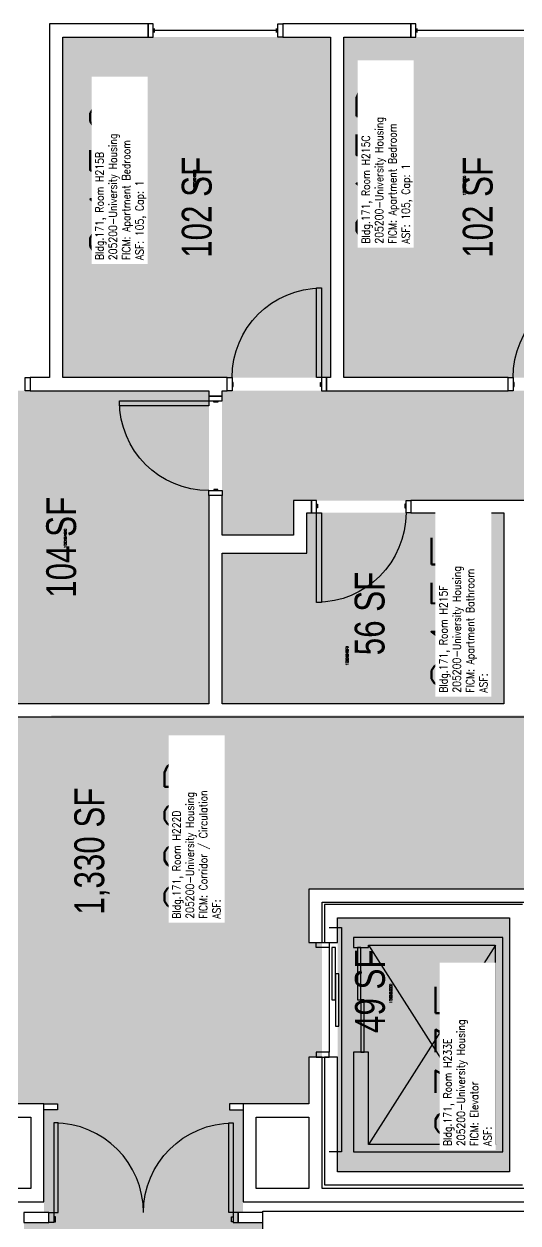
# Model space of a CAD drawing. Header units: inches. Extents: x -105 to 3698, y -798 to 1624.
# Drawn here: x 1365.2 to 1563.6, y 1142.6 to 1624 of the extents above; entities that cross this region are included whole.
import ezdxf
from ezdxf.enums import TextEntityAlignment as Align

# ---------------------------------------------------------------- set-up
doc = ezdxf.new("R2010")
doc.units = ezdxf.units.IN
doc.header["$LTSCALE"] = 96
doc.header["$MEASUREMENT"] = 0
for name, color, linetype in [('A-DOOR', 2, 'Continuous'), ('A-GLAZ', 1, 'Continuous'), ('A-IDEN-RNUM', 7, 'Continuous'), ('A-IDEN-SNUM', 4, 'Continuous'), ('A-IDEN-VNUM', 4, 'Continuous'), ('A-WALL', 5, 'Continuous'), ('AREA-TEXT', 3, 'Continuous'), ('Rooms-Category-Color', 7, 'Continuous'), ('Rooms-College-Color', 7, 'Continuous'), ('Rooms-Department-Color', 7, 'Continuous'), ('Rooms-Division-Color', 7, 'Continuous'), ('Rooms-Information', 7, 'Continuous')]:
    doc.layers.add(name, color=color, linetype=linetype)
doc.styles.add('AREA', font='arial.ttf', dxfattribs={"width": 0.75, "height": 12})
doc.styles.add('ROOMSNUMBER', font='txt.shx', dxfattribs={"height": 0.03})
doc.styles.add('ROOMVNUMBER', font='simplex.shx', dxfattribs={"width": 0.85})

msp = doc.modelspace()

# ---------------------------------------------------------------- hatches: boundary and pattern name
at = {"layer": 'Rooms-Category-Color', "true_color": 0x728ef3}
for points in [[(1488.375000077877, 1618.748758465614), (1380.750000077877, 1618.748758465703), (1380.750000077738, 1481.998758465695), (1488.387992156884, 1482.011750544737), (1488.387992156997, 1618.307418077299)], [(1493.625000077877, 1618.748758465575), (1601.250000077877, 1618.748758465488), (1601.262949135477, 1482.011707523215), (1493.625000077738, 1481.998758465583), (1493.637992156997, 1618.307418077296)], [(1444.750000949006, 1476.750000000006), (1719.750000949005, 1476.750000000001), (1719.750000949007, 1597.750000000007), (1855.250000949008, 1597.750000000013), (1855.250000949012, 1481.124999999999), (1771.106722143055, 1481.124999999995), (1771.106722143053, 1376.000000000006), (1709.981722143053, 1376.000000000007), (1709.981722143053, 1384.950357142137), (1704.731722143053, 1384.950357142137), (1704.731722143053, 1376.000000000007), (1683.532608964362, 1376.000000000008), (1683.532608964364, 1425.374999999996), (1704.731722143054, 1425.374999999995), (1704.731722143053, 1418.950357142137), (1709.981722143053, 1418.950357142136), (1709.981722143054, 1432.624999999995), (1678.282608964362, 1432.625000000001), (1678.282608964362, 1418.750000000015), (1649.532608964362, 1418.750000000015), (1649.532608964362, 1432.624999999996), (1473.500000949005, 1432.625), (1473.500000949005, 1418.750000000019), (1444.750000949005, 1418.750000000019)], [(1320.762946718404, 1350.998758465771), (1320.750000077735, 1476.74875846576), (1439.500000077733, 1476.748758465638), (1439.500000077606, 1350.998758465653)], [(1478.763354863522, 1427.748758465593), (1557.891304085361, 1427.748758465513), (1557.891304085284, 1350.998758465531), (1444.762898066067, 1350.998758465646), (1444.750000077665, 1411.498758465646), (1478.750000077666, 1411.498758465612)]]:
    msp.add_hatch(color=171, dxfattribs=at).paths.add_polyline_path(points)
at = {"layer": 'Rooms-Category-Color', "true_color": 0xadadad}
for points in [[(2434.81373630032, 1302.046848191524), (2431.278202275126, 1305.582381595456), (2404.374999074203, 1332.485580068973), (2404.374999074203, 1345.737053359112), (2041.217392062678, 1345.737053359112), (2041.217392062678, 1370.737053359106), (1958.893278883987, 1370.737053359106), (1958.893278883987, 1345.737053359106), (1868.874976931919, 1345.738304646262), (1868.874976939119, 1341.488304646251), (1864.874976939119, 1341.488304639474), (1864.874976939119, 1343.178987136804), (1824.874976942507, 1343.178987136804), (1824.874976942507, 1337.988304646249), (1816.874976942507, 1337.988304646249), (1816.874976942507, 1346.361953919663), (1715.125000078004, 1346.361953919663), (1715.125000078004, 1362.361439536729), (1654.125000078005, 1362.361262502227), (1654.125000078004, 1346.361531278237), (1376.125000078005, 1346.360811824332), (1376.125000078005, 1345.748758465247), (1260.125000078005, 1345.748758465247), (1260.125000078005, 1346.360814858128), (780.3750000779901, 1346.360814858137), (780.3750000779901, 1341.48581182433), (776.3750000779901, 1341.48581182433), (776.3750000779901, 1342.945212269564), (736.3774213659426, 1342.945212269564), (736.3774213659426, 1337.985811824328), (728.3774213659426, 1337.985811824328), (728.3774213659435, 1345.735811824329), (673.3567212720382, 1345.735811824326), (673.3567212720382, 1370.735811824326), (591.0326080933473, 1370.735811824326), (591.0326080933473, 1345.735811824333), (233.3028402272348, 1345.735811824333), (233.5000000779919, 1285.735811824331), (632.9673939197592, 1285.735811824331), (632.9673939197592, 1237.737053359116), (767.9999999253714, 1237.737053359116), (776.3750000779864, 1237.737053359116), (776.3750000779864, 1265.48581182433), (780.3750000779874, 1265.48581182433), (780.3750000779874, 1263.735811824328), (820.3750000779874, 1263.735811824328), (820.3750000779874, 1268.985811824328), (828.3750000779874, 1268.985811824328), (828.3750000779883, 1237.737053359108), (939.7173939197592, 1237.737053359108), (939.7173939197592, 1276.655886053076), (1347.188858093282, 1276.655886053079), (1347.188858093286, 1190.362053359098), (1378.688858093282, 1190.362053359098), (1378.688858093282, 1187.987053359117), (1373.18885809329, 1187.987053359117), (1373.18885809329, 1151.1120533591), (1373.18885809329, 1146.737053359118), (1375.188858093282, 1146.737053359118), (1375.188858093282, 1142.737053359118), (1451.188858093282, 1142.737053359118), (1451.188858093282, 1146.737053359118), (1453.111330882489, 1146.737053359118), (1453.188858093285, 1151.112053345978), (1453.188858093285, 1187.987053359117), (1447.688858093294, 1187.987053359117), (1447.688858093295, 1190.362053359098), (1479.648243440386, 1190.362053359098), (1479.648241545197, 1209.155885692178), (1484.898241545197, 1209.155886221593), (1484.898236906511, 1255.155886053076), (1479.648244520119, 1255.15588622549), (1479.648244520119, 1276.655886053075), (1571.648326620269, 1276.655886053076), (1571.648319224949, 1261.237056587438), (1860.500011187835, 1261.237055404028), (1864.874977075072, 1261.237055386104), (1864.874977067871, 1265.488304639474), (1868.874977067871, 1265.488304646251), (1868.874977070835, 1263.73830464625), (1908.874976931916, 1263.73830464625), (1908.874976931916, 1268.98830464625), (1916.874976931916, 1268.98830464625), (1916.8749769326, 1260.612053418863), (2047.491843762278, 1260.612053861896), (2133.47690091444, 1260.624946656361), (2169.47690091444, 1260.624946828533), (2348.969362678649, 1260.612001225319), (2386.307820846551, 1260.612001193601), (2392.387329429123, 1259.620441320329)], [(1560.148283183039, 1163.155886053076), (1491.148286979788, 1163.155886053076), (1491.148286979788, 1265.155886053076), (1560.148283183039, 1265.155886053076)], [(1461.188858093285, 1142.737053359118), (1365.188858093289, 1142.737053359118), (1365.188858093294, 1052.718774553149), (1340.188858093294, 1052.718774553149), (1340.188858093295, 970.3946613744579), (1365.188858093286, 970.3946613744581), (1365.188858093287, 602.9870533590997), (1461.188858093285, 602.9870533591475), (1461.188858093286, 970.3946613744586), (1486.188858093279, 970.3946613744583), (1486.188858093279, 1052.718774553149), (1461.18885809328, 1052.718774553149)]]:
    msp.add_hatch(color=253, dxfattribs=at).paths.add_polyline_path(points)
at = {"layer": 'Rooms-College-Color', "true_color": 0xadadad}
for points in [[(1488.375000077877, 1618.748758465614), (1380.750000077877, 1618.748758465703), (1380.750000077738, 1481.998758465695), (1488.387992156884, 1482.011750544737), (1488.387992156997, 1618.307418077299)], [(1493.625000077877, 1618.748758465575), (1601.250000077877, 1618.748758465488), (1601.262949135477, 1482.011707523215), (1493.625000077738, 1481.998758465583), (1493.637992156997, 1618.307418077296)], [(1444.750000949006, 1476.750000000006), (1719.750000949005, 1476.750000000001), (1719.750000949007, 1597.750000000007), (1855.250000949008, 1597.750000000013), (1855.250000949012, 1481.124999999999), (1771.106722143055, 1481.124999999995), (1771.106722143053, 1376.000000000006), (1709.981722143053, 1376.000000000007), (1709.981722143053, 1384.950357142137), (1704.731722143053, 1384.950357142137), (1704.731722143053, 1376.000000000007), (1683.532608964362, 1376.000000000008), (1683.532608964364, 1425.374999999996), (1704.731722143054, 1425.374999999995), (1704.731722143053, 1418.950357142137), (1709.981722143053, 1418.950357142136), (1709.981722143054, 1432.624999999995), (1678.282608964362, 1432.625000000001), (1678.282608964362, 1418.750000000015), (1649.532608964362, 1418.750000000015), (1649.532608964362, 1432.624999999996), (1473.500000949005, 1432.625), (1473.500000949005, 1418.750000000019), (1444.750000949005, 1418.750000000019)], [(1320.762946718404, 1350.998758465771), (1320.750000077735, 1476.74875846576), (1439.500000077733, 1476.748758465638), (1439.500000077606, 1350.998758465653)], [(1478.763354863522, 1427.748758465593), (1557.891304085361, 1427.748758465513), (1557.891304085284, 1350.998758465531), (1444.762898066067, 1350.998758465646), (1444.750000077665, 1411.498758465646), (1478.750000077666, 1411.498758465612)], [(2434.81373630032, 1302.046848191524), (2431.278202275126, 1305.582381595456), (2404.374999074203, 1332.485580068973), (2404.374999074203, 1345.737053359112), (2041.217392062678, 1345.737053359112), (2041.217392062678, 1370.737053359106), (1958.893278883987, 1370.737053359106), (1958.893278883987, 1345.737053359106), (1868.874976931919, 1345.738304646262), (1868.874976939119, 1341.488304646251), (1864.874976939119, 1341.488304639474), (1864.874976939119, 1343.178987136804), (1824.874976942507, 1343.178987136804), (1824.874976942507, 1337.988304646249), (1816.874976942507, 1337.988304646249), (1816.874976942507, 1346.361953919663), (1715.125000078004, 1346.361953919663), (1715.125000078004, 1362.361439536729), (1654.125000078005, 1362.361262502227), (1654.125000078004, 1346.361531278237), (1376.125000078005, 1346.360811824332), (1376.125000078005, 1345.748758465247), (1260.125000078005, 1345.748758465247), (1260.125000078005, 1346.360814858128), (780.3750000779901, 1346.360814858137), (780.3750000779901, 1341.48581182433), (776.3750000779901, 1341.48581182433), (776.3750000779901, 1342.945212269564), (736.3774213659426, 1342.945212269564), (736.3774213659426, 1337.985811824328), (728.3774213659426, 1337.985811824328), (728.3774213659435, 1345.735811824329), (673.3567212720382, 1345.735811824326), (673.3567212720382, 1370.735811824326), (591.0326080933473, 1370.735811824326), (591.0326080933473, 1345.735811824333), (233.3028402272348, 1345.735811824333), (233.5000000779919, 1285.735811824331), (632.9673939197592, 1285.735811824331), (632.9673939197592, 1237.737053359116), (767.9999999253714, 1237.737053359116), (776.3750000779864, 1237.737053359116), (776.3750000779864, 1265.48581182433), (780.3750000779874, 1265.48581182433), (780.3750000779874, 1263.735811824328), (820.3750000779874, 1263.735811824328), (820.3750000779874, 1268.985811824328), (828.3750000779874, 1268.985811824328), (828.3750000779883, 1237.737053359108), (939.7173939197592, 1237.737053359108), (939.7173939197592, 1276.655886053076), (1347.188858093282, 1276.655886053079), (1347.188858093286, 1190.362053359098), (1378.688858093282, 1190.362053359098), (1378.688858093282, 1187.987053359117), (1373.18885809329, 1187.987053359117), (1373.18885809329, 1151.1120533591), (1373.18885809329, 1146.737053359118), (1375.188858093282, 1146.737053359118), (1375.188858093282, 1142.737053359118), (1451.188858093282, 1142.737053359118), (1451.188858093282, 1146.737053359118), (1453.111330882489, 1146.737053359118), (1453.188858093285, 1151.112053345978), (1453.188858093285, 1187.987053359117), (1447.688858093294, 1187.987053359117), (1447.688858093295, 1190.362053359098), (1479.648243440386, 1190.362053359098), (1479.648241545197, 1209.155885692178), (1484.898241545197, 1209.155886221593), (1484.898236906511, 1255.155886053076), (1479.648244520119, 1255.15588622549), (1479.648244520119, 1276.655886053075), (1571.648326620269, 1276.655886053076), (1571.648319224949, 1261.237056587438), (1860.500011187835, 1261.237055404028), (1864.874977075072, 1261.237055386104), (1864.874977067871, 1265.488304639474), (1868.874977067871, 1265.488304646251), (1868.874977070835, 1263.73830464625), (1908.874976931916, 1263.73830464625), (1908.874976931916, 1268.98830464625), (1916.874976931916, 1268.98830464625), (1916.8749769326, 1260.612053418863), (2047.491843762278, 1260.612053861896), (2133.47690091444, 1260.624946656361), (2169.47690091444, 1260.624946828533), (2348.969362678649, 1260.612001225319), (2386.307820846551, 1260.612001193601), (2392.387329429123, 1259.620441320329)], [(1560.148283183039, 1163.155886053076), (1491.148286979788, 1163.155886053076), (1491.148286979788, 1265.155886053076), (1560.148283183039, 1265.155886053076)], [(1461.188858093285, 1142.737053359118), (1365.188858093289, 1142.737053359118), (1365.188858093294, 1052.718774553149), (1340.188858093294, 1052.718774553149), (1340.188858093295, 970.3946613744579), (1365.188858093286, 970.3946613744581), (1365.188858093287, 602.9870533590997), (1461.188858093285, 602.9870533591475), (1461.188858093286, 970.3946613744586), (1486.188858093279, 970.3946613744583), (1486.188858093279, 1052.718774553149), (1461.18885809328, 1052.718774553149)]]:
    msp.add_hatch(color=253, dxfattribs=at).paths.add_polyline_path(points)
at = {"layer": 'Rooms-Department-Color', "true_color": 0x604aed}
for points in [[(1488.375000077877, 1618.748758465614), (1380.750000077877, 1618.748758465703), (1380.750000077738, 1481.998758465695), (1488.387992156884, 1482.011750544737), (1488.387992156997, 1618.307418077299)], [(1493.625000077877, 1618.748758465575), (1601.250000077877, 1618.748758465488), (1601.262949135477, 1482.011707523215), (1493.625000077738, 1481.998758465583), (1493.637992156997, 1618.307418077296)], [(1444.750000949006, 1476.750000000006), (1719.750000949005, 1476.750000000001), (1719.750000949007, 1597.750000000007), (1855.250000949008, 1597.750000000013), (1855.250000949012, 1481.124999999999), (1771.106722143055, 1481.124999999995), (1771.106722143053, 1376.000000000006), (1709.981722143053, 1376.000000000007), (1709.981722143053, 1384.950357142137), (1704.731722143053, 1384.950357142137), (1704.731722143053, 1376.000000000007), (1683.532608964362, 1376.000000000008), (1683.532608964364, 1425.374999999996), (1704.731722143054, 1425.374999999995), (1704.731722143053, 1418.950357142137), (1709.981722143053, 1418.950357142136), (1709.981722143054, 1432.624999999995), (1678.282608964362, 1432.625000000001), (1678.282608964362, 1418.750000000015), (1649.532608964362, 1418.750000000015), (1649.532608964362, 1432.624999999996), (1473.500000949005, 1432.625), (1473.500000949005, 1418.750000000019), (1444.750000949005, 1418.750000000019)], [(1320.762946718404, 1350.998758465771), (1320.750000077735, 1476.74875846576), (1439.500000077733, 1476.748758465638), (1439.500000077606, 1350.998758465653)], [(1478.763354863522, 1427.748758465593), (1557.891304085361, 1427.748758465513), (1557.891304085284, 1350.998758465531), (1444.762898066067, 1350.998758465646), (1444.750000077665, 1411.498758465646), (1478.750000077666, 1411.498758465612)]]:
    msp.add_hatch(color=173, dxfattribs=at).paths.add_polyline_path(points)
at = {"layer": 'Rooms-Department-Color', "true_color": 0xacacac}
for points in [[(2434.81373630032, 1302.046848191524), (2431.278202275126, 1305.582381595456), (2404.374999074203, 1332.485580068973), (2404.374999074203, 1345.737053359112), (2041.217392062678, 1345.737053359112), (2041.217392062678, 1370.737053359106), (1958.893278883987, 1370.737053359106), (1958.893278883987, 1345.737053359106), (1868.874976931919, 1345.738304646262), (1868.874976939119, 1341.488304646251), (1864.874976939119, 1341.488304639474), (1864.874976939119, 1343.178987136804), (1824.874976942507, 1343.178987136804), (1824.874976942507, 1337.988304646249), (1816.874976942507, 1337.988304646249), (1816.874976942507, 1346.361953919663), (1715.125000078004, 1346.361953919663), (1715.125000078004, 1362.361439536729), (1654.125000078005, 1362.361262502227), (1654.125000078004, 1346.361531278237), (1376.125000078005, 1346.360811824332), (1376.125000078005, 1345.748758465247), (1260.125000078005, 1345.748758465247), (1260.125000078005, 1346.360814858128), (780.3750000779901, 1346.360814858137), (780.3750000779901, 1341.48581182433), (776.3750000779901, 1341.48581182433), (776.3750000779901, 1342.945212269564), (736.3774213659426, 1342.945212269564), (736.3774213659426, 1337.985811824328), (728.3774213659426, 1337.985811824328), (728.3774213659435, 1345.735811824329), (673.3567212720382, 1345.735811824326), (673.3567212720382, 1370.735811824326), (591.0326080933473, 1370.735811824326), (591.0326080933473, 1345.735811824333), (233.3028402272348, 1345.735811824333), (233.5000000779919, 1285.735811824331), (632.9673939197592, 1285.735811824331), (632.9673939197592, 1237.737053359116), (767.9999999253714, 1237.737053359116), (776.3750000779864, 1237.737053359116), (776.3750000779864, 1265.48581182433), (780.3750000779874, 1265.48581182433), (780.3750000779874, 1263.735811824328), (820.3750000779874, 1263.735811824328), (820.3750000779874, 1268.985811824328), (828.3750000779874, 1268.985811824328), (828.3750000779883, 1237.737053359108), (939.7173939197592, 1237.737053359108), (939.7173939197592, 1276.655886053076), (1347.188858093282, 1276.655886053079), (1347.188858093286, 1190.362053359098), (1378.688858093282, 1190.362053359098), (1378.688858093282, 1187.987053359117), (1373.18885809329, 1187.987053359117), (1373.18885809329, 1151.1120533591), (1373.18885809329, 1146.737053359118), (1375.188858093282, 1146.737053359118), (1375.188858093282, 1142.737053359118), (1451.188858093282, 1142.737053359118), (1451.188858093282, 1146.737053359118), (1453.111330882489, 1146.737053359118), (1453.188858093285, 1151.112053345978), (1453.188858093285, 1187.987053359117), (1447.688858093294, 1187.987053359117), (1447.688858093295, 1190.362053359098), (1479.648243440386, 1190.362053359098), (1479.648241545197, 1209.155885692178), (1484.898241545197, 1209.155886221593), (1484.898236906511, 1255.155886053076), (1479.648244520119, 1255.15588622549), (1479.648244520119, 1276.655886053075), (1571.648326620269, 1276.655886053076), (1571.648319224949, 1261.237056587438), (1860.500011187835, 1261.237055404028), (1864.874977075072, 1261.237055386104), (1864.874977067871, 1265.488304639474), (1868.874977067871, 1265.488304646251), (1868.874977070835, 1263.73830464625), (1908.874976931916, 1263.73830464625), (1908.874976931916, 1268.98830464625), (1916.874976931916, 1268.98830464625), (1916.8749769326, 1260.612053418863), (2047.491843762278, 1260.612053861896), (2133.47690091444, 1260.624946656361), (2169.47690091444, 1260.624946828533), (2348.969362678649, 1260.612001225319), (2386.307820846551, 1260.612001193601), (2392.387329429123, 1259.620441320329)], [(1560.148283183039, 1163.155886053076), (1491.148286979788, 1163.155886053076), (1491.148286979788, 1265.155886053076), (1560.148283183039, 1265.155886053076)], [(1461.188858093285, 1142.737053359118), (1365.188858093289, 1142.737053359118), (1365.188858093294, 1052.718774553149), (1340.188858093294, 1052.718774553149), (1340.188858093295, 970.3946613744579), (1365.188858093286, 970.3946613744581), (1365.188858093287, 602.9870533590997), (1461.188858093285, 602.9870533591475), (1461.188858093286, 970.3946613744586), (1486.188858093279, 970.3946613744583), (1486.188858093279, 1052.718774553149), (1461.18885809328, 1052.718774553149)]]:
    msp.add_hatch(color=253, dxfattribs=at).paths.add_polyline_path(points)
at = {"layer": 'Rooms-Division-Color', "true_color": 0x604aed}
for points in [[(1488.375000077877, 1618.748758465614), (1380.750000077877, 1618.748758465703), (1380.750000077738, 1481.998758465695), (1488.387992156884, 1482.011750544737), (1488.387992156997, 1618.307418077299)], [(1493.625000077877, 1618.748758465575), (1601.250000077877, 1618.748758465488), (1601.262949135477, 1482.011707523215), (1493.625000077738, 1481.998758465583), (1493.637992156997, 1618.307418077296)], [(1444.750000949006, 1476.750000000006), (1719.750000949005, 1476.750000000001), (1719.750000949007, 1597.750000000007), (1855.250000949008, 1597.750000000013), (1855.250000949012, 1481.124999999999), (1771.106722143055, 1481.124999999995), (1771.106722143053, 1376.000000000006), (1709.981722143053, 1376.000000000007), (1709.981722143053, 1384.950357142137), (1704.731722143053, 1384.950357142137), (1704.731722143053, 1376.000000000007), (1683.532608964362, 1376.000000000008), (1683.532608964364, 1425.374999999996), (1704.731722143054, 1425.374999999995), (1704.731722143053, 1418.950357142137), (1709.981722143053, 1418.950357142136), (1709.981722143054, 1432.624999999995), (1678.282608964362, 1432.625000000001), (1678.282608964362, 1418.750000000015), (1649.532608964362, 1418.750000000015), (1649.532608964362, 1432.624999999996), (1473.500000949005, 1432.625), (1473.500000949005, 1418.750000000019), (1444.750000949005, 1418.750000000019)], [(1320.762946718404, 1350.998758465771), (1320.750000077735, 1476.74875846576), (1439.500000077733, 1476.748758465638), (1439.500000077606, 1350.998758465653)], [(1478.763354863522, 1427.748758465593), (1557.891304085361, 1427.748758465513), (1557.891304085284, 1350.998758465531), (1444.762898066067, 1350.998758465646), (1444.750000077665, 1411.498758465646), (1478.750000077666, 1411.498758465612)]]:
    msp.add_hatch(color=173, dxfattribs=at).paths.add_polyline_path(points)
at = {"layer": 'Rooms-Division-Color', "true_color": 0xadadad}
for points in [[(2434.81373630032, 1302.046848191524), (2431.278202275126, 1305.582381595456), (2404.374999074203, 1332.485580068973), (2404.374999074203, 1345.737053359112), (2041.217392062678, 1345.737053359112), (2041.217392062678, 1370.737053359106), (1958.893278883987, 1370.737053359106), (1958.893278883987, 1345.737053359106), (1868.874976931919, 1345.738304646262), (1868.874976939119, 1341.488304646251), (1864.874976939119, 1341.488304639474), (1864.874976939119, 1343.178987136804), (1824.874976942507, 1343.178987136804), (1824.874976942507, 1337.988304646249), (1816.874976942507, 1337.988304646249), (1816.874976942507, 1346.361953919663), (1715.125000078004, 1346.361953919663), (1715.125000078004, 1362.361439536729), (1654.125000078005, 1362.361262502227), (1654.125000078004, 1346.361531278237), (1376.125000078005, 1346.360811824332), (1376.125000078005, 1345.748758465247), (1260.125000078005, 1345.748758465247), (1260.125000078005, 1346.360814858128), (780.3750000779901, 1346.360814858137), (780.3750000779901, 1341.48581182433), (776.3750000779901, 1341.48581182433), (776.3750000779901, 1342.945212269564), (736.3774213659426, 1342.945212269564), (736.3774213659426, 1337.985811824328), (728.3774213659426, 1337.985811824328), (728.3774213659435, 1345.735811824329), (673.3567212720382, 1345.735811824326), (673.3567212720382, 1370.735811824326), (591.0326080933473, 1370.735811824326), (591.0326080933473, 1345.735811824333), (233.3028402272348, 1345.735811824333), (233.5000000779919, 1285.735811824331), (632.9673939197592, 1285.735811824331), (632.9673939197592, 1237.737053359116), (767.9999999253714, 1237.737053359116), (776.3750000779864, 1237.737053359116), (776.3750000779864, 1265.48581182433), (780.3750000779874, 1265.48581182433), (780.3750000779874, 1263.735811824328), (820.3750000779874, 1263.735811824328), (820.3750000779874, 1268.985811824328), (828.3750000779874, 1268.985811824328), (828.3750000779883, 1237.737053359108), (939.7173939197592, 1237.737053359108), (939.7173939197592, 1276.655886053076), (1347.188858093282, 1276.655886053079), (1347.188858093286, 1190.362053359098), (1378.688858093282, 1190.362053359098), (1378.688858093282, 1187.987053359117), (1373.18885809329, 1187.987053359117), (1373.18885809329, 1151.1120533591), (1373.18885809329, 1146.737053359118), (1375.188858093282, 1146.737053359118), (1375.188858093282, 1142.737053359118), (1451.188858093282, 1142.737053359118), (1451.188858093282, 1146.737053359118), (1453.111330882489, 1146.737053359118), (1453.188858093285, 1151.112053345978), (1453.188858093285, 1187.987053359117), (1447.688858093294, 1187.987053359117), (1447.688858093295, 1190.362053359098), (1479.648243440386, 1190.362053359098), (1479.648241545197, 1209.155885692178), (1484.898241545197, 1209.155886221593), (1484.898236906511, 1255.155886053076), (1479.648244520119, 1255.15588622549), (1479.648244520119, 1276.655886053075), (1571.648326620269, 1276.655886053076), (1571.648319224949, 1261.237056587438), (1860.500011187835, 1261.237055404028), (1864.874977075072, 1261.237055386104), (1864.874977067871, 1265.488304639474), (1868.874977067871, 1265.488304646251), (1868.874977070835, 1263.73830464625), (1908.874976931916, 1263.73830464625), (1908.874976931916, 1268.98830464625), (1916.874976931916, 1268.98830464625), (1916.8749769326, 1260.612053418863), (2047.491843762278, 1260.612053861896), (2133.47690091444, 1260.624946656361), (2169.47690091444, 1260.624946828533), (2348.969362678649, 1260.612001225319), (2386.307820846551, 1260.612001193601), (2392.387329429123, 1259.620441320329)], [(1560.148283183039, 1163.155886053076), (1491.148286979788, 1163.155886053076), (1491.148286979788, 1265.155886053076), (1560.148283183039, 1265.155886053076)], [(1461.188858093285, 1142.737053359118), (1365.188858093289, 1142.737053359118), (1365.188858093294, 1052.718774553149), (1340.188858093294, 1052.718774553149), (1340.188858093295, 970.3946613744579), (1365.188858093286, 970.3946613744581), (1365.188858093287, 602.9870533590997), (1461.188858093285, 602.9870533591475), (1461.188858093286, 970.3946613744586), (1486.188858093279, 970.3946613744583), (1486.188858093279, 1052.718774553149), (1461.18885809328, 1052.718774553149)]]:
    msp.add_hatch(color=253, dxfattribs=at).paths.add_polyline_path(points)

# ---------------------------------------------------------------- linework, layer by layer
at = {"layer": 'A-DOOR'}
for p, q in [((1487.773286979742, 1261.168832693983), (1492.773286979742, 1261.168832693983)), ((1492.773286979742, 1261.168832693983), (1492.773286979742, 1171.168832693983)), ((1482.523286979742, 1253.168832693983), (1482.523286979742, 1255.168832693983)), ((1482.523286979742, 1255.168832693983), (1487.773286979742, 1255.168832693983)), ((1487.773286979742, 1253.168832693983), (1482.523286979742, 1253.168832693983)), ((1487.773286979742, 1255.168832693983), (1487.773286979742, 1253.168832693983)), ((1487.773286979742, 1253.168832693983), (1487.773286979742, 1211.168832693983)), ((1500.523286979741, 1253.168832693982), (1499.148286979741, 1253.168832693982)), ((1499.148286979741, 1253.168832693982), (1499.148286979741, 1232.168832693982)), ((1500.523286979741, 1232.168832693982), (1500.523286979741, 1253.168832693982)), ((1499.148286979741, 1232.168832693982), (1500.523286979741, 1232.168832693982)), ((1501.898286979741, 1232.168832693982), (1500.523286979741, 1232.168832693982)), ((1500.523286979741, 1232.168832693982), (1500.523286979741, 1211.168832693982)), ((1501.898286979741, 1211.168832693982), (1501.898286979741, 1232.168832693982)), ((1482.523286979742, 1211.168832693983), (1482.523286979742, 1209.168832693983)), ((1487.773286979742, 1211.168832693983), (1482.523286979742, 1211.168832693983)), ((1482.523286979742, 1209.168832693983), (1487.773286979742, 1209.168832693983)), ((1487.773286979742, 1209.168832693983), (1487.773286979742, 1211.168832693983)), ((1500.523286979741, 1211.168832693982), (1501.898286979741, 1211.168832693982)), ((1378.938858093236, 1182.750000000025), (1377.188858093236, 1182.750000000025)), ((1377.188858093236, 1182.750000000025), (1377.188858093236, 1146.750000000025)), ((1378.938858093236, 1146.750000000025), (1378.938858093236, 1182.750000000025)), ((1447.438858093236, 1146.750000000025), (1447.438858093236, 1182.750000000025)), ((1447.438858093236, 1182.750000000025), (1449.188858093236, 1182.750000000025)), ((1449.188858093236, 1182.750000000025), (1449.188858093236, 1146.750000000025)), ((1492.773286979742, 1171.168832693983), (1487.773286979742, 1171.168832693983)), ((1375.188858093236, 1142.750000000025), (1375.188858093236, 1146.750000000025)), ((1375.188858093236, 1146.750000000025), (1377.188858093236, 1146.750000000025)), ((1377.188858093236, 1146.750000000025), (1378.938858093236, 1146.750000000025)), ((1377.188858093236, 1146.750000000025), (1377.188858093236, 1142.750000000025)), ((1449.188858093236, 1146.750000000025), (1447.438858093236, 1146.750000000025)), ((1451.188858093236, 1146.750000000025), (1449.188858093236, 1146.750000000025)), ((1449.188858093236, 1146.750000000025), (1449.188858093236, 1142.750000000025)), ((1451.188858093236, 1142.750000000025), (1451.188858093236, 1146.750000000025)), ((1377.188858093236, 1142.750000000025), (1375.188858093236, 1142.750000000025)), ((1377.813858093236, 1145.000000000025), (1377.188858093236, 1145.000000000025)), ((1377.188858093236, 1145.000000000025), (1377.188858093236, 1143.000000000025)), ((1377.188858093236, 1143.000000000025), (1377.813858093236, 1143.000000000025)), ((1377.813858093236, 1143.000000000025), (1377.813858093236, 1145.000000000025)), ((1448.563858093236, 1143.000000000025), (1448.563858093236, 1145.000000000025)), ((1448.563858093236, 1145.000000000025), (1449.188858093236, 1145.000000000025)), ((1449.188858093236, 1143.000000000025), (1448.563858093236, 1143.000000000025)), ((1449.188858093236, 1145.000000000025), (1449.188858093236, 1143.000000000025)), ((1449.188858093236, 1142.750000000025), (1451.188858093236, 1142.750000000025))]:
    msp.add_line(p, q, dxfattribs=at)
for points in [[(1484.750000077958, 1481.99875846523), (1482.750000077958, 1481.99875846523), (1482.750000077958, 1517.99875846523), (1484.750000077958, 1517.99875846523)], [(1448.750000077958, 1476.74875846523), (1446.750000077958, 1476.74875846523), (1446.750000077958, 1481.99875846523), (1448.750000077958, 1481.99875846523)], [(1448.750000077958, 1478.49875846523), (1449.250000077958, 1478.49875846523), (1449.250000077958, 1479.99875846523), (1448.750000077958, 1479.99875846523)], [(1484.750000077958, 1478.49875846523), (1484.250000077958, 1478.49875846523), (1484.250000077958, 1479.99875846523), (1484.750000077958, 1479.99875846523)], [(1484.750000077958, 1476.74875846523), (1486.750000077958, 1476.74875846523), (1486.750000077958, 1481.99875846523), (1484.750000077958, 1481.99875846523)], [(1561.625000077958, 1476.74875846523), (1559.625000077958, 1476.74875846523), (1559.625000077958, 1481.99875846523), (1561.625000077958, 1481.99875846523)], [(1561.625000077958, 1478.49875846523), (1562.125000077958, 1478.49875846523), (1562.125000077958, 1479.99875846523), (1561.625000077958, 1479.99875846523)], [(1444.750000077958, 1472.625587314558), (1444.750000077958, 1474.625587314558), (1439.500000077958, 1474.625587314558), (1439.500000077958, 1472.625587314558)], [(1439.500000077958, 1472.625587314558), (1439.500000077958, 1470.625587314558), (1403.500000077958, 1470.625587314558), (1403.500000077958, 1472.625587314558)], [(1443.000000077958, 1472.625587314558), (1443.000000077958, 1472.125587314558), (1441.500000077958, 1472.125587314558), (1441.500000077958, 1472.625587314558)], [(1444.750000077958, 1436.625587314558), (1444.750000077958, 1434.625587314558), (1439.500000077958, 1434.625587314558), (1439.500000077958, 1436.625587314558)], [(1443.000000077958, 1436.625587314558), (1443.000000077958, 1437.125587314558), (1441.500000077958, 1437.125587314558), (1441.500000077958, 1436.625587314558)], [(1482.641304085636, 1432.623758465224), (1480.641304085636, 1432.623758465224), (1480.641304085636, 1427.748758465224), (1482.641304085636, 1427.748758465224)], [(1482.641304085636, 1431.248758465224), (1483.141304085636, 1431.248758465224), (1483.141304085636, 1429.748758465224), (1482.641304085636, 1429.748758465224)], [(1518.641304085636, 1431.248758465224), (1518.141304085636, 1431.248758465224), (1518.141304085636, 1429.748758465224), (1518.641304085636, 1429.748758465224)], [(1518.641304085636, 1432.623758465224), (1520.641304085636, 1432.623758465224), (1520.641304085636, 1427.748758465224), (1518.641304085636, 1427.748758465224)], [(1482.641304085636, 1427.748758465224), (1484.641304085636, 1427.748758465224), (1484.641304085636, 1391.748758465224), (1482.641304085636, 1391.748758465224)], [(1490.273286979742, 1253.168832693983), (1488.898286979742, 1253.168832693983), (1488.898286979742, 1232.168832693983), (1490.273286979742, 1232.168832693983)], [(1491.648286979742, 1242.668832693983), (1490.273286979742, 1242.668832693983), (1490.273286979742, 1221.668832693983), (1491.648286979742, 1221.668832693983)]]:
    msp.add_lwpolyline(points, close=True, dxfattribs=at)
at = {"layer": 'A-DOOR', "extrusion": (0, 0, -1)}
for centre, start, end in [((-1484.750000077958, 1481.99875846523), 0, 90), ((-1597.625000077958, 1481.99875846523), 0, 90), ((-1439.500000077958, 1472.625587314558), 270, 0), ((-1482.641304085636, 1427.748758465224), 180, 270), ((-1449.188858093236, 1146.750000000025), 0, 90)]:
    msp.add_arc(centre, 36, start, end, dxfattribs=at)
at = {"layer": 'A-DOOR'}
msp.add_arc((1377.188858093236, 1146.750000000025), 36, 0, 90, dxfattribs=at)
at = {"layer": 'A-GLAZ'}
for p, q in [((1417.599227169754, 1620.623758465231), (1417.599227169754, 1622.123758465231)), ((1466.599227169754, 1621.373758465231), (1417.599227169754, 1621.373758465231)), ((1466.599227169754, 1620.623758465231), (1466.599227169754, 1622.123758465231)), ((1523.125000077958, 1620.623758465231), (1523.125000077958, 1622.123758465231)), ((1572.125000077958, 1621.373758465231), (1523.125000077958, 1621.373758465231))]:
    msp.add_line(p, q, dxfattribs=at)
for points in [[(1417.099227169754, 1623.998758465231), (1415.099227169754, 1623.998758465231), (1415.099227169754, 1618.748758465231), (1417.099227169754, 1618.748758465231)], [(1467.099227169754, 1623.998758465231), (1469.099227169754, 1623.998758465231), (1469.099227169754, 1618.748758465231), (1467.099227169754, 1618.748758465231)], [(1522.625000077958, 1623.998758465231), (1520.625000077958, 1623.998758465231), (1520.625000077958, 1618.748758465231), (1522.625000077958, 1618.748758465231)], [(1365.63167968025, 1481.99875846523), (1367.63167968025, 1481.99875846523), (1367.631679680251, 1476.74875846523), (1365.631679680251, 1476.74875846523)]]:
    msp.add_lwpolyline(points, close=True, dxfattribs=at)
at = {"layer": 'A-WALL'}
for p, q in [((1375.500000077958, 1623.998758465231), (1375.500000077959, 1481.99875846523)), ((1415.099227169754, 1623.998758465231), (1375.500000077958, 1623.998758465231)), ((1415.099227169754, 1618.748758465231), (1415.099227169754, 1623.998758465231)), ((1469.099227169754, 1623.998758465231), (1469.099227169754, 1618.748758465231)), ((1520.625000077958, 1623.998758465231), (1469.099227169754, 1623.998758465231)), ((1520.625000077958, 1618.748758465231), (1520.625000077958, 1623.998758465231)), ((1380.750000077959, 1481.99875846523), (1380.750000077958, 1618.748758465231)), ((1380.750000077958, 1618.748758465231), (1415.099227169754, 1618.748758465231)), ((1469.099227169754, 1618.748758465231), (1488.375000077958, 1618.748758465231)), ((1488.375000077958, 1618.748758465231), (1488.375000077958, 1481.99875846523)), ((1493.625000077958, 1481.99875846523), (1493.625000077958, 1618.748758465231)), ((1493.625000077958, 1618.748758465231), (1520.625000077958, 1618.748758465231)), ((1375.500000077959, 1481.99875846523), (1367.63167968025, 1481.99875846523)), ((1367.63167968025, 1481.99875846523), (1367.631679680251, 1476.74875846523)), ((1446.750000077958, 1481.99875846523), (1380.750000077959, 1481.99875846523)), ((1446.750000077958, 1476.74875846523), (1446.750000077958, 1481.99875846523)), ((1488.375000077958, 1481.99875846523), (1486.750000077958, 1481.99875846523)), ((1486.750000077958, 1481.99875846523), (1486.750000077958, 1476.74875846523)), ((1559.625000077958, 1481.99875846523), (1493.625000077958, 1481.99875846523)), ((1559.625000077958, 1476.74875846523), (1559.625000077958, 1481.99875846523)), ((1367.631679680251, 1476.74875846523), (1376.125000077959, 1476.74875846523)), ((1376.125000077959, 1476.74875846523), (1439.500000077958, 1476.74875846523)), ((1439.500000077958, 1476.74875846523), (1439.500000077958, 1474.625587314558)), ((1439.500000077958, 1474.625587314558), (1444.750000077958, 1474.625587314558)), ((1444.750000077958, 1476.74875846523), (1446.750000077958, 1476.74875846523)), ((1444.750000077958, 1474.625587314558), (1444.750000077958, 1476.74875846523)), ((1486.750000077958, 1476.74875846523), (1559.625000077958, 1476.74875846523)), ((1444.750000077958, 1434.625587314558), (1439.500000077958, 1434.625587314558)), ((1439.500000077958, 1434.625587314558), (1439.500000077958, 1431.998758465224)), ((1439.500000077958, 1431.998758465224), (1439.500000077958, 1350.998758465243)), ((1444.750000077958, 1431.998758465224), (1444.750000077958, 1434.625587314558)), ((1444.750000077958, 1418.748758465243), (1444.750000077958, 1431.998758465224)), ((1480.641304085636, 1432.623758465224), (1473.500000077958, 1432.623758465224)), ((1473.500000077958, 1432.623758465224), (1473.500000077958, 1418.748758465243)), ((1480.641304085636, 1427.748758465224), (1480.641304085636, 1432.623758465224)), ((1602.391304085636, 1432.623758465224), (1520.641304085636, 1432.623758465224)), ((1520.641304085636, 1432.623758465224), (1520.641304085636, 1427.748758465224)), ((1478.750000077958, 1427.748758465224), (1480.641304085636, 1427.748758465224)), ((1478.750000077958, 1411.498758465243), (1478.750000077958, 1427.748758465224)), ((1520.641304085636, 1427.748758465224), (1557.891304085636, 1427.748758465224)), ((1557.891304085636, 1427.748758465224), (1557.891304085636, 1350.998758465243)), ((1473.500000077958, 1418.748758465243), (1444.750000077958, 1418.748758465243)), ((1444.750000077958, 1350.998758465243), (1444.750000077958, 1411.498758465243)), ((1444.750000077958, 1411.498758465243), (1478.750000077958, 1411.498758465243)), ((1439.500000077958, 1350.998758465243), (1320.750000077958, 1350.998758465243)), ((1557.891304085636, 1350.998758465243), (1444.750000077958, 1350.998758465243)), ((1315.500000077958, 1345.748758465242), (1444.125000077958, 1345.748758465243)), ((1444.125000077958, 1345.748758465243), (1683.532608093316, 1345.748758465243)), ((1571.648326620224, 1276.668832693983), (1479.648244948253, 1276.668832693982)), ((1479.648244948253, 1276.668832693982), (1479.648244520073, 1255.168832866397)), ((1484.898244843697, 1271.418832693982), (1566.39832410217, 1271.418832693983)), ((1484.898244520073, 1255.168832761841), (1484.898244843697, 1271.418832693982)), ((1485.898286979742, 1270.418832693983), (1485.898286979742, 1255.168832693983)), ((1565.398283182993, 1270.418832693983), (1485.898286979742, 1270.418832693983)), ((1491.148286979742, 1255.168832693983), (1491.148286979742, 1265.168832693983)), ((1491.148286979741, 1265.168832693983), (1560.148283182993, 1265.168832693983)), ((1560.148283182993, 1265.168832693983), (1560.148283182993, 1163.168832693983)), ((1497.523286979741, 1257.168832693981), (1497.523286979741, 1253.168832693982)), ((1557.510410640119, 1257.168832693979), (1497.523286979741, 1257.168832693981)), ((1557.510410640119, 1171.168832693982), (1557.510410640118, 1257.168832693979)), ((1479.648244520073, 1255.168832866397), (1484.898244520073, 1255.168832761841)), ((1485.898286979742, 1255.168832693983), (1491.148286979742, 1255.168832693983)), ((1497.523286979741, 1253.168832693982), (1503.523286979741, 1253.168832693982)), ((1503.523286979741, 1253.168832693982), (1503.523286979741, 1254.16883269398)), ((1503.523286979741, 1254.16883269398), (1554.510410640119, 1254.168832693979)), ((1503.523286979741, 1254.168832693982), (1554.523286979741, 1174.168832693982)), ((1554.523286979741, 1254.168832693979), (1503.523286979741, 1174.168832693982)), ((1554.510410640118, 1254.168832693979), (1554.510410640119, 1174.168832693982)), ((1484.898241545151, 1209.168832824901), (1479.648241545151, 1209.168832338166)), ((1479.648241545151, 1209.168832338166), (1479.648243287555, 1190.375000000005)), ((1484.898246439744, 1156.375000652747), (1484.898241545151, 1209.168832824901)), ((1491.148286979742, 1209.168832693983), (1485.898286979742, 1209.168832693983)), ((1485.898286979742, 1209.168832693983), (1485.898286979742, 1157.918832693983)), ((1491.148286979742, 1163.168832693983), (1491.148286979742, 1209.168832693983)), ((1503.523286979741, 1211.168832693982), (1497.523286979741, 1211.168832693982)), ((1497.523286979741, 1211.168832693982), (1497.523286979741, 1171.168832693982)), ((1503.523286979741, 1174.168832693982), (1503.523286979741, 1211.168832693982)), ((1373.188858093243, 1190.375000000005), (1347.18885809324, 1190.375000000004)), ((1373.188858093246, 1151.125000000008), (1373.188858093243, 1190.375000000005)), ((1373.18885809323, 1190.375000000005), (1378.688858093235, 1190.375000000005)), ((1378.688858093235, 1190.375000000005), (1378.688858093235, 1188.000000000025)), ((1453.188858093253, 1190.375000000005), (1447.688858093248, 1190.375000000005)), ((1447.688858093248, 1190.375000000005), (1447.688858093248, 1188.000000000025)), ((1453.188858093241, 1190.375000000005), (1453.188858093239, 1151.124999986885)), ((1479.648243287555, 1190.375000000005), (1453.188858093241, 1190.375000000005)), ((1347.18885809324, 1185.125000000004), (1367.938858093244, 1185.125000000005)), ((1367.938858093244, 1185.125000000005), (1367.938858093245, 1156.375000000008)), ((1378.688858093235, 1188.000000000025), (1373.188858093231, 1188.000000000025)), ((1373.188858093231, 1188.000000000025), (1373.188858093231, 1188.000000000025)), ((1373.188858093231, 1188.000000000025), (1373.188858093231, 1188.000000000025)), ((1447.688858093248, 1188.000000000025), (1453.188858093252, 1188.000000000025)), ((1453.188858093252, 1188.000000000025), (1453.188858093252, 1188.000000000025)), ((1453.188858093252, 1188.000000000025), (1453.188858093252, 1188.000000000025)), ((1458.438858093239, 1156.375000097129), (1458.438858093241, 1185.125000000005)), ((1458.438858093241, 1185.125000000005), (1479.64824377429, 1185.125000000005)), ((1479.64824377429, 1185.125000000005), (1479.648246439744, 1156.375000542503)), ((1497.523286979741, 1171.168832693982), (1557.510410640119, 1171.168832693982)), ((1554.510410640119, 1174.168832693982), (1503.523286979741, 1174.168832693982)), ((1560.148283182993, 1163.168832693983), (1491.148286979741, 1163.168832693983)), ((1367.938858093245, 1156.375000000008), (1347.188858093242, 1156.375000000008)), ((1479.648246439745, 1156.375000542503), (1458.438858093239, 1156.375000097129)), ((1566.398286882622, 1156.375002364159), (1484.898246439745, 1156.375000652747)), ((1485.898286979742, 1157.918832693983), (1565.398283182993, 1157.918832693983)), ((1113.938858093247, 1151.125000000008), (1373.188858093246, 1151.125000000008)), ((1453.188858093239, 1151.124999986885), (1566.398286992866, 1151.125002364159)), ((1365.188858093243, 1146.750000000025), (1365.188858093243, 1142.750000000025)), ((1375.188858093236, 1146.750000000025), (1365.188858093243, 1146.750000000025)), ((1375.188858093236, 1142.750000000025), (1375.188858093236, 1146.750000000025)), ((1451.188858093236, 1146.750000000025), (1451.188858093236, 1142.750000000025)), ((1461.188858093239, 1146.750000000025), (1451.188858093236, 1146.750000000025)), ((1461.188858093233, 1052.731721194059), (1461.188858093239, 1147.375000000025)), ((1461.188858093239, 1147.375000000025), (1718.438858093233, 1147.37500000001)), ((1461.188858093239, 1142.750000000025), (1461.188858093239, 1146.750000000025)), ((1365.188858093243, 1142.750000000025), (1375.188858093236, 1142.750000000025)), ((1451.188858093236, 1142.750000000025), (1461.188858093239, 1142.750000000025))]:
    msp.add_line(p, q, dxfattribs=at)

# ---------------------------------------------------------------- texts
at = {"layer": 'A-IDEN-RNUM', "style": 'ROOMSNUMBER', "width": 0.85}
for s, p in [('0215-B0', (1433.727252342595, 1561.512021102248)), ('0215-C0', (1542.113266126928, 1559.128104898518)), ('0215-A0', (1381.819055092406, 1417.432840436672)), ('0215-F0', (1495.020542415285, 1370.355333441548)), ('0233-E0', (1512.565692336282, 1234.749909405708))]:
    msp.add_text(s, height=1, rotation=90, dxfattribs=at).set_placement(p, align=Align.MIDDLE_CENTER)
at = {"layer": 'A-IDEN-SNUM', "style": 'ROOMSNUMBER', "width": 0.85}
for s, p in [('1710H215B0', (1433.727252342595, 1561.512021102248)), ('1710H215C0', (1542.113266126928, 1559.128104898518)), ('1710H215A0', (1381.819055092406, 1417.432840436672)), ('1710H215F0', (1495.020542415285, 1370.355333441548)), ('1710H233E0', (1512.565692336282, 1234.749909405708))]:
    msp.add_text(s, height=1, rotation=90, dxfattribs=at).set_placement(p, align=Align.MIDDLE_CENTER)
at = {"layer": 'A-IDEN-VNUM', "style": 'ROOMVNUMBER', "width": 0.85}
for s, p in [('215B', (1509.978812706105, 1567.673703842698)), ('215C', (1403.03948230544, 1561.508192883924)), ('215E', (1540.084250236366, 1386.921111527416)), ('222D', (1432.927790712858, 1298.45002499822)), ('233E', (1541.78828201105, 1206.72110153149))]:
    msp.add_text(s, height=22.5, rotation=90, dxfattribs=at).set_placement(p, align=Align.MIDDLE_CENTER)
at = {"layer": 'AREA-TEXT', "style": 'AREA', "width": 0.75}
for s, p in [('102 SF', (1434.56813340608, 1550.376993145034)), ('102 SF', (1547.443136159828, 1550.374257920811)), ('104 SF', (1380.128236679057, 1413.87490101226)), ('56 SF', (1504.012619914373, 1387.318608246875)), ('1,330 SF', (1391.419383830097, 1291.901390886615)), ('49 SF', (1504.162078476358, 1235.642092658122))]:
    msp.add_text(s, height=12, rotation=90, dxfattribs=at).set_placement(p, align=Align.MIDDLE_CENTER)

# ---------------------------------------------------------------- next in the draw order: texts
at = {"layer": 'Rooms-Information', "char_height": 3.214285714285714, "width": 72, "attachment_point": 7, "rotation": 90, "style": 'ROOMVNUMBER', "bg_fill": 3, "box_fill_scale": 1.5, "bg_fill_color": 256, "bg_fill_true_color": 13158600, "bg_fill_transparency": 0}
for s, insert in [('Bldg.171, Room H215C^M^J205200-University Housing^M^JFICM: Apartment Bedroom^M^JASF: 105, Cap: 1', (1521.228812706105, 1535.798703842698)), ('Bldg.171, Room H215B^M^J205200-University Housing^M^JFICM: Apartment Bedroom^M^JASF: 105, Cap: 1', (1414.28948230544, 1529.177835741067)), ('Bldg.171, Room H215F^M^J205200-University Housing^M^JFICM: Apartment Bathroom^M^JASF: ', (1551.334250236366, 1355.501468670273)), ('Bldg.171, Room H222D^M^J205200-University Housing^M^JFICM: Corridor / Circulation^M^JASF: ', (1444.177790712858, 1264.753596426792)), ('Bldg.171, Room H233E^M^J205200-University Housing^M^JFICM: Elevator^M^JASF: ', (1553.03828201105, 1173.480030102918))]:
    msp.add_mtext(s, dxfattribs=dict(at, insert=insert))

doc.saveas('drawing.dxf')
